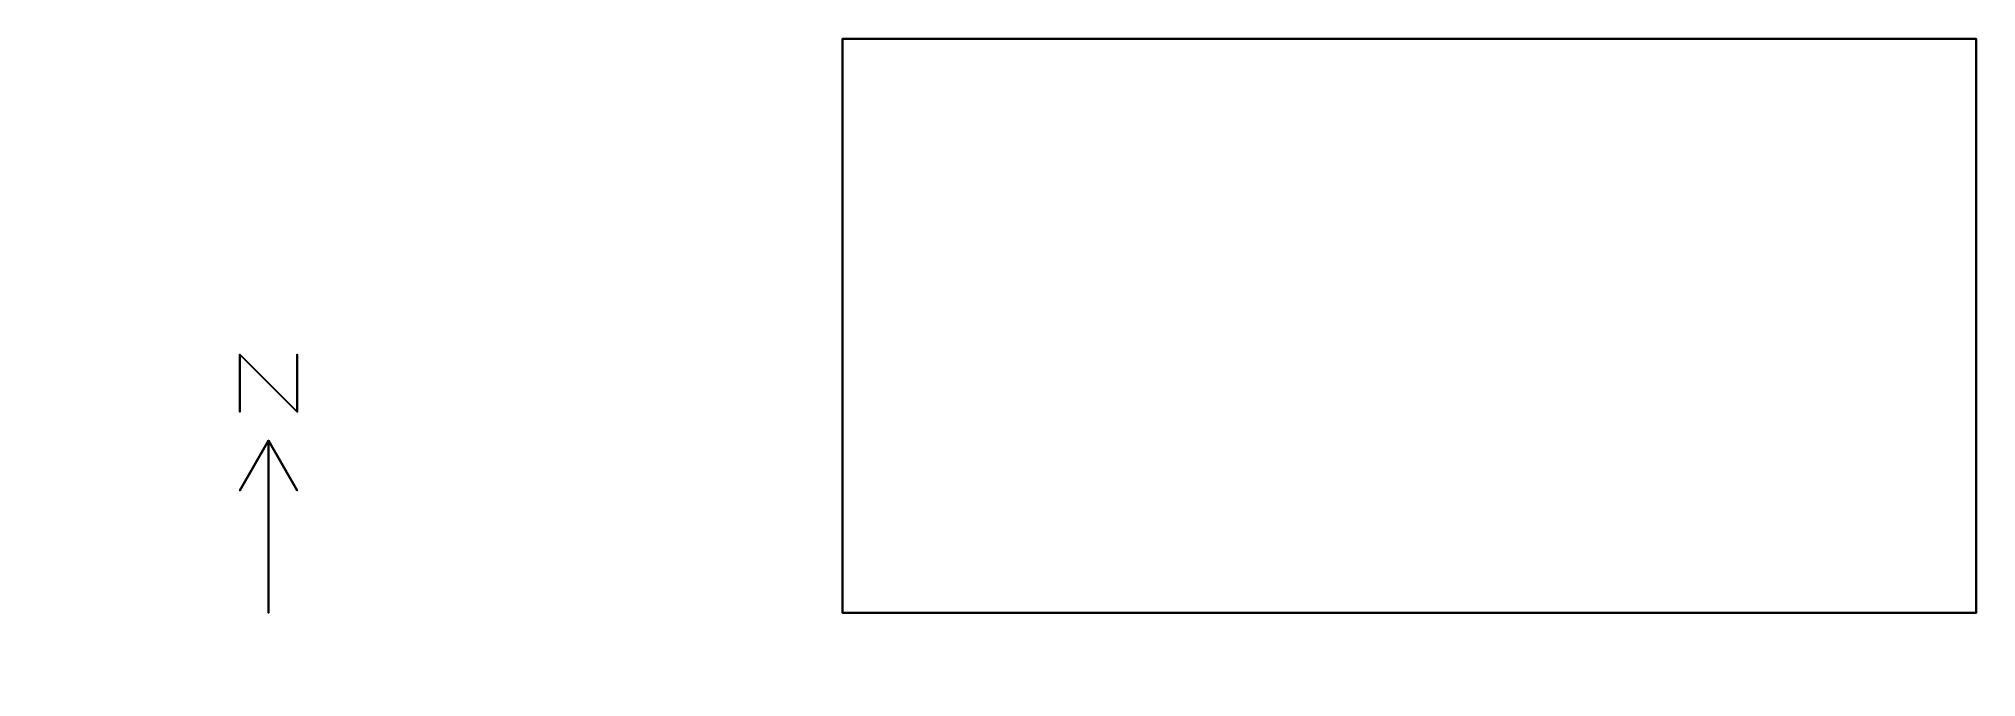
# Model space of a CAD drawing. Header units: metres. Extents: x -33.8 to 0, y -1.1 to 10.
import ezdxf

# ---------------------------------------------------------------- set-up
doc = ezdxf.new("R2010")
doc.units = ezdxf.units.M

msp = doc.modelspace()

# ---------------------------------------------------------------- linework, layer by layer
at = {"layer": '1', "color": 3}
for points in [[(-30.25, 4.5, 0.1), (-30.25, 4.5), (-30.25, 3.5), (-30.25, 3.5, 0.1)], [(-30.25, 4.5, 0.1), (-30.25, 4.5), (-29.25, 3.5), (-29.25, 3.5, 0.1)], [(-29.25, 4.5, 0.1), (-29.25, 4.5), (-29.25, 3.5), (-29.25, 3.5, 0.1)], [(-29.75, 3, 0.1), (-29.75, 3), (-30.25, 2.13397), (-30.25, 2.13397, 0.1)], [(-29.75, 3, 0.1), (-29.75, 3), (-29.75, 0), (-29.75, 0, 0.1)], [(-29.75, 3, 0.1), (-29.75, 3), (-29.25, 2.13397), (-29.25, 2.13397, 0.1)]]:
    msp.add_3dface(points, dxfattribs=at)
at = {"layer": 'EF5DBA5F-A145-417F-BC74-166FF4EA5175_0', "color": 43}
for points in [[(-19.75, 10, 9.6778), (-19.75, 10, 6.6778), (-19.75, 0, 6.6778), (-19.75, 0, 9.6778)], [(0, 10, 9.6778), (0, 10, 6.6778), (-19.75, 10, 6.6778), (-19.75, 10, 9.6778)], [(0, 0, 9.6778), (0, 0, 6.6778), (0, 10, 6.6778), (0, 10, 9.6778)], [(-19.75, 0, 9.6778), (-19.75, 0, 6.6778), (0, 0, 6.6778), (0, 0, 9.6778)]]:
    msp.add_3dface(points, dxfattribs=at)
at = {"layer": 'EF5DBA5F-A145-417F-BC74-166FF4EA5175_0', "color": 8}
msp.add_3dface([(0, 0, 6.6778), (-19.75, 0, 6.6778), (-19.75, 10, 6.6778), (0, 10, 6.6778)], dxfattribs=at)
at = {"layer": 'EF5DBA5F-A145-417F-BC74-166FF4EA5175_0', "color": 15}
msp.add_3dface([(-19.75, 10, 9.6778), (-19.75, 0, 9.6778), (0, 0, 9.6778), (0, 10, 9.6778)], dxfattribs=at)
at = {"layer": 'EF5DBA5F-A145-417F-BC74-166FF4EA5175_0', "color": 143}
for points in [[(0, 0, 9.6778), (0, 0, 6.6778), (0, 6, 6.6778), (0, 6, 9.6778)], [(-16.5, 0, 9.6778), (-16.5, 0, 6.6778), (-13.5, 0, 6.6778), (-13.5, 0, 9.6778)], [(-10.5, 0, 9.6778), (-10.5, 0, 6.6778), (0, 0, 6.6778), (0, 0, 9.6778)]]:
    msp.add_3dface(points, dxfattribs=at)

doc.saveas('drawing.dxf')
